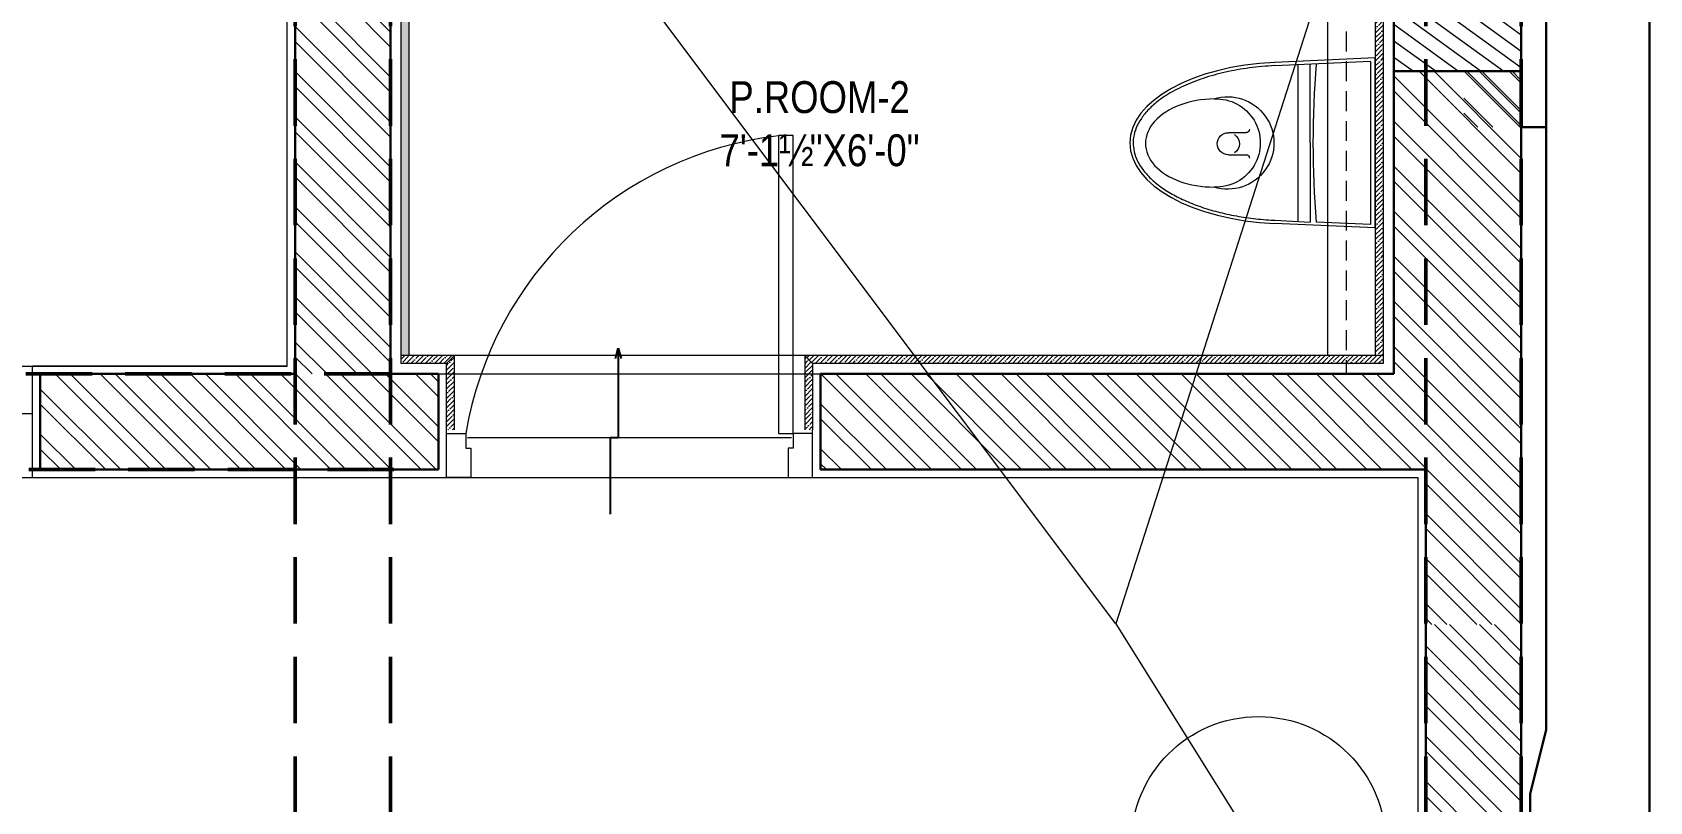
# Model space of a CAD drawing. Header units: inches. Extents: x -190799 to -189704, y -49100 to -46985.
# Drawn here: x -190117.4 to -189965, y -47465.1 to -47392.7 of the extents above; entities that cross this region are included whole.
import ezdxf

# ---------------------------------------------------------------- set-up
doc = ezdxf.new("R2010")
doc.units = ezdxf.units.IN
doc.header["$LTSCALE"] = 25
doc.header["$MEASUREMENT"] = 0
doc.linetypes.add('DASHED2', pattern=[0.375, 0.25, -0.125])
doc.layers.get('0').update_dxf_attribs({"lineweight": 0})
for name, color, linetype, lineweight in [('COLUMN', 1, 'Continuous', 30), ('COLUMNHATCH', 8, 'Continuous', 0), ('cross', 1, 'Continuous', 13), ('CWS', 180, 'Continuous', 18), ('elevation', 6, 'Continuous', 9), ('FURNITURE', 251, 'Continuous', 0), ('hidden', 7, 'DASHED2', 5), ('PLASTER LINE', 1, 'Continuous', 5), ('PP-BEAM', 104, 'DASHED2', 50), ('PP-ROOM 4', 3, 'Continuous', 13), ('PP-ROOM 7', 3, 'Continuous', 13), ('PP-TOILET 4', 3, 'Continuous', 13), ('PP-TOILET 7', 3, 'Continuous', 13), ('PP-WALL', 7, 'Continuous', 30), ('SANITARY', 212, 'Continuous', 5), ('SANITARY TXT', 7, 'Continuous', 9), ('sechatch', 8, 'Continuous', 0), ('TEXT', 7, 'Continuous', 13), ('TOILET ELE', 7, 'Continuous', 13), ('WIN', 22, 'Continuous', 0)]:
    doc.layers.add(name, color=color, linetype=linetype, lineweight=lineweight)
doc.styles.add('RAJ', font='Arial Narrow.ttf')
doc.dimstyles.new('WORKING DIM', dxfattribs={"dimtxt": 4, "dimasz": 2.25, "dimexe": 1, "dimexo": 1, "dimgap": 0.5, "dimtad": 1, "dimzin": 3, "dimdsep": 46, "dimlunit": 4, "dimtxsty": 'RAJ', "dimblk1": 'ARCHTICK', "dimblk2": 'ARCHTICK', "dimsah": 1, "dimcen": 0.09375, "dimdle": 1, "dimclrd": 256, "dimclre": 256, "dimclrt": 256, "dimadec": 0, "dimazin": 0, "dimtfac": 0.75, "dimtofl": 0, "dimtmove": 1, "dimatfit": 3, "dimldrblk": 'OPEN30', "dimfxl": 1, "dimtolj": 1, "dimtzin": 0, "dimarcsym": 0})
pattern_1 = [(315, (-190005.5472, -48317.744), (2.12132, 2.12132), []), (315, (-190005.5472, -48319.1582), (2.12132, 2.12132), [])]
pattern_2 = [(45, (439.4718, -562.57115), (-0.4419417382, 0.4419417382), []), (45, (439.91376, -562.57115), (-0.4419417382, 0.4419417382), [0.78125, -0.15625, 0, -0.15625])]
pattern_3 = [(45, (434.9718, -562.57115), (-0.4419417382, 0.4419417382), []), (45, (435.41376, -562.57115), (-0.4419417382, 0.4419417382), [0.78125, -0.15625, 0, -0.15625])]

# ---------------------------------------------------------------- blocks, each defined once
blk = doc.blocks.new('_ArchTick')
at = {"color": 0, "linetype": 'ByBlock', "const_width": 0.15}
blk.add_lwpolyline([(-0.5, -0.5), (0.5, 0.5)], dxfattribs=at)
blk = doc.blocks.new('_Open30')
at = {"color": 0, "linetype": 'ByBlock', "lineweight": -2}
for p, q in [((-1, 0.27), (0, 0)), ((0, 0), (-1, -0.27)), ((0, 0), (-1, 0))]:
    blk.add_line(p, q, dxfattribs=at)
blk = doc.blocks.new('A$C5CF75EDE')
for p, q in [((0, 8), (0, -8)), ((-9.47, 7.27), (-6.15, 7.45)), ((-7.31, -7.37), (-7.31, 7.37)), ((-6.15, -7.45), (-6.15, 7.45)), ((-13.84, 1.11), (-12.16, 1.11)), ((-13.84, -0.98), (-12.16, -0.98))]:
    blk.add_line(p, q)
for points in [[(0, 8), (-9.49, 7.59)], [(-0.45, -7.66), (-0.45, 7.66), (-5.53, 7.45)], [(0, -8), (-9.49, -7.59)], [(-0.45, -7.66), (-9.47, -7.27)]]:
    blk.add_lwpolyline(points)
blk.add_lwpolyline([(-15.18, -4.15, 1.04786), (-15.18, 4.15, -0.349995)], format="xyb")
for centre, radius, start, end in [((82.43, 0), 88.27, 175.1618, 184.8294), ((-13.9, 0), 4.35, 252.8563, 107.1437), ((-13.84, 0.07), 1.04, 90, 270), ((-13.84, 0.07), 1.04, 303.9417, 56.0583), ((-12.16, 1.42), 0.313, 270, 0), ((-12.16, -1.29), 0.313, 0, 90)]:
    blk.add_arc(centre, radius, start, end)
at = {"extrusion": (0, 0, -1)}
for centre, major_axis, ratio, start_param, end_param in [((-8.09, 0), (-15.03, 0), 0.507145, -1.478917, 1.477723), ((-15.18, 0), (-6.47, 0.08), 0.641335, 4.704215, 7.845808)]:
    blk.add_ellipse(centre, major_axis=major_axis, ratio=ratio, start_param=start_param, end_param=end_param, dxfattribs=at)
blk.add_open_spline([(-9.46, -7.28), (-9.87, -7.26), (-10.28, -7.23), (-11.48, -7.12), (-12.25, -7.02), (-13.75, -6.75), (-14.48, -6.59), (-15.88, -6.2), (-16.54, -5.98), (-17.8, -5.49), (-18.38, -5.22), (-19.46, -4.64), (-19.95, -4.33), (-20.73, -3.73), (-21.04, -3.46), (-21.59, -2.9), (-21.83, -2.61), (-22.23, -2.03), (-22.39, -1.73), (-22.64, -1.13), (-22.72, -0.83), (-22.81, -0.23), (-22.82, 0.07), (-22.75, 0.67), (-22.69, 0.97), (-22.47, 1.57), (-22.32, 1.87), (-21.95, 2.45), (-21.73, 2.74), (-21.2, 3.31), (-20.9, 3.59), (-20.23, 4.12), (-19.86, 4.38), (-19.05, 4.87), (-18.61, 5.1), (-17.68, 5.53), (-17.19, 5.74), (-16.16, 6.11), (-15.61, 6.28), (-14.49, 6.58), (-13.91, 6.71), (-12.71, 6.94), (-12.1, 7.04), (-10.86, 7.18), (-10.23, 7.24), (-9.55, 7.27), (-9.51, 7.27), (-9.47, 7.27)], degree=3, knots=[1.662675, 1.662675, 1.662675, 1.662675, 1.74662, 1.74662, 1.907399, 1.907399, 2.068177, 2.068177, 2.228955, 2.228955, 2.389733, 2.389733, 2.550512, 2.550512, 2.679298, 2.679298, 2.808084, 2.808084, 2.93687, 2.93687, 3.065656, 3.065656, 3.194442, 3.194442, 3.323228, 3.323228, 3.452014, 3.452014, 3.5808, 3.5808, 3.709586, 3.709586, 3.838372, 3.838372, 3.967158, 3.967158, 4.095944, 4.095944, 4.22473, 4.22473, 4.353516, 4.353516, 4.482302, 4.482302, 4.611088, 4.611088, 4.619316, 4.619316, 4.619316, 4.619316])
blk = doc.blocks.new('door')
at = {"layer": 'WIN'}
for points in [[(-188890.45, -47194.62), (-188890.45, -47164.12), (-188891.95, -47164.12), (-188891.95, -47194.62)], [(-188925.95, -47194.62), (-188923.95, -47194.62), (-188923.95, -47196.12), (-188923.45, -47196.12), (-188923.45, -47199.12), (-188923.95, -47199.12), (-188923.95, -47199.12), (-188925.95, -47199.12)], [(-188888.45, -47194.62), (-188890.45, -47194.62), (-188890.45, -47196.12), (-188890.95, -47196.12), (-188890.95, -47199.12), (-188890.45, -47199.12), (-188890.45, -47199.12), (-188888.45, -47199.12)]]:
    blk.add_lwpolyline(points, close=True, dxfattribs=at)
blk.add_arc((-188887.65, -47200.7), 36.81, 96.7084, 170.4863, dxfattribs=at)

msp = doc.modelspace()

# ---------------------------------------------------------------- hatches: boundary and pattern name
at = {"layer": 'COLUMNHATCH', "ltscale": 5}
h = msp.add_hatch(dxfattribs=at)
h.set_pattern_fill('ANSI31', color=256, scale=10, angle=99.050055, style=0)
h.set_pattern_definition([(144.0500546, (141.9624, -2979.5429), (-0.73384782, -1.011912732), [])])
h.paths.add_polyline_path([(-189977.1104, -47396.3675), (-189977.1104, -47372.3675), (-189989.1104, -47372.3675), (-189989.1104, -47396.3675)])
at = {"layer": 'sechatch', "ltscale": 30}
h = msp.add_hatch(dxfattribs=at)
h.set_pattern_fill('ANSI32', color=256, scale=8, angle=270)
h.set_pattern_definition([(315, (-190045.0957, -47350.582), (2.12132, 2.12132), []), (315, (-190045.0957, -47351.9962), (2.12132, 2.12132), [])])
h.paths.add_polyline_path([(-190022.1104, -47348.3675), (-190083.6104, -47348.3675), (-190083.6104, -47357.3675), (-190022.1104, -47357.3675)])
h.paths.add_polyline_path([(-190083.6104, -47348.3675), (-190092.6104, -47348.3675), (-190092.6104, -47372.3675), (-190083.6104, -47372.3675), (-190083.6104, -47357.3675)])
h.paths.add_polyline_path([(-190083.6104, -47390.3675), (-190092.6104, -47390.3675), (-190092.6104, -47424.8675), (-190083.6104, -47424.8675)])
h.paths.add_polyline_path([(-190013.1104, -47348.3675), (-190022.1104, -47348.3675), (-190022.1104, -47357.3675), (-190013.1104, -47357.3675)])
at = {"layer": 'sechatch'}
h = msp.add_hatch(dxfattribs=at)
h.set_pattern_fill('ANSI35', color=256, scale=2.5, style=0)
h.set_pattern_definition(pattern_2)
h.paths.add_polyline_path([(-190081.8604, -47358.3675), (-190082.6104, -47358.3675), (-190082.6104, -47423.1175), (-190081.8604, -47423.1175)])
h = msp.add_hatch(dxfattribs=at)
h.set_pattern_fill('ANSI35', color=256, scale=2.5, style=0)
h.set_pattern_definition(pattern_2)
h.paths.add_polyline_path([(-189990.1104, -47383.1175), (-189990.8604, -47383.1175), (-189990.8604, -47423.1175), (-189990.1104, -47423.1175)])
at = {"layer": 'sechatch', "ltscale": 30}
h = msp.add_hatch(dxfattribs=at)
h.set_pattern_fill('ANSI32,_O', color=256, scale=8, angle=270)
h.set_pattern_definition([(315, (-190010.0472, -48317.744), (2.12132, 2.12132), []), (315, (-190010.0472, -48319.1582), (2.12132, 2.12132), [])])
h.paths.add_polyline_path([(-190079.1104, -47433.8675), (-190079.1104, -47424.8675), (-190116.6104, -47424.8675), (-190116.6104, -47433.8675)])
h.paths.add_polyline_path([(-190043.1104, -47424.8675), (-190043.1104, -47433.8675), (-189986.1104, -47433.8675), (-189986.1104, -47448.4645), (-189977.1104, -47448.4645), (-189977.1104, -47396.3675), (-189987.0167, -47396.3675), (-189989.1104, -47396.3675), (-189989.1104, -47424.8675)])
h = msp.add_hatch(dxfattribs=at)
h.set_pattern_fill('ANSI32,_O', color=256, scale=8, angle=270)
h.set_pattern_definition(pattern_1)
h.paths.add_polyline_path([(-189977.1104, -47396.3675), (-189982.5167, -47396.3675), (-189982.5167, -47401.627), (-189977.1104, -47401.627)], flags=17)
at = {"layer": 'sechatch'}
h = msp.add_hatch(dxfattribs=at)
h.set_pattern_fill('ANSI35', color=256, scale=2.5, style=0)
h.set_pattern_definition(pattern_3)
h.paths.add_polyline_path([(-190082.6104, -47423.1175), (-190082.6104, -47423.8675), (-190078.3604, -47423.8675), (-190077.6104, -47423.1175)])
h = msp.add_hatch(dxfattribs=at)
h.set_pattern_fill('ANSI35', color=256, scale=2.5, style=0)
h.set_pattern_definition(pattern_3)
h.paths.add_polyline_path([(-190077.6104, -47423.1175), (-190078.3604, -47423.8675), (-190078.3604, -47430.1175), (-190077.6104, -47430.1175)])
h = msp.add_hatch(dxfattribs=at)
h.set_pattern_fill('ANSI35', color=256, scale=2.5, style=0)
h.set_pattern_definition(pattern_2)
h.paths.add_polyline_path([(-189990.1104, -47423.1175), (-190044.6104, -47423.1175), (-190043.8604, -47423.8675), (-189990.1104, -47423.8675)])
h = msp.add_hatch(dxfattribs=at)
h.set_pattern_fill('ANSI35', color=256, scale=2.5, style=0)
h.set_pattern_definition(pattern_3)
h.paths.add_polyline_path([(-190043.8604, -47423.8675), (-190044.6104, -47423.1175), (-190044.6104, -47430.1175), (-190043.8604, -47430.1175)])
at = {"layer": 'sechatch', "ltscale": 30}
h = msp.add_hatch(dxfattribs=at)
h.set_pattern_fill('ANSI32,_O', color=256, scale=8, angle=270)
h.set_pattern_definition(pattern_1)
h.paths.add_polyline_path([(-189977.1104, -47448.4645), (-189986.1104, -47448.4645), (-189986.1104, -47498.9837), (-189977.1104, -47498.9837)])

# ---------------------------------------------------------------- linework, layer by layer
at = {"layer": 'COLUMN'}
msp.add_lwpolyline([(-189977.1104, -47396.3675), (-189977.1104, -47372.3675), (-189989.1104, -47372.3675), (-189989.1104, -47396.3675)], close=True, dxfattribs=at)
at = {"layer": 'cross'}
msp.add_line((-190015.3057, -47448.3759), (-190083.6104, -47357.3675), dxfattribs=at)
msp.add_lwpolyline([(-189986.1104, -47357.3675), (-190015.3057, -47448.3759), (-189986.8604, -47493.8675)], dxfattribs=at)
at = {"layer": 'elevation'}
msp.add_line((-190045.8604, -47430.8675), (-190076.3604, -47430.8675), dxfattribs=at)
at = {"layer": 'FURNITURE', "ltscale": 10}
msp.add_circle((-190001.8604, -47469.1175), 12, dxfattribs=at)
at = {"layer": 'hidden', "ltscale": 0.3}
msp.add_line((-189993.6104, -47381.3675), (-189993.6104, -47424.8675), dxfattribs=at)
at = {"layer": 'PLASTER LINE', "ltscale": 30}
for p, q in [((-190093.3604, -47424.1175), (-190093.3604, -47390.5342)), ((-190093.3604, -47424.1175), (-190117.3604, -47424.1175)), ((-190117.3604, -47434.6175), (-190117.3604, -47424.1175)), ((-190078.3604, -47434.6175), (-190078.3604, -47430.1175)), ((-190043.8604, -47434.6175), (-190043.8604, -47430.1175)), ((-190117.3604, -47434.6175), (-190078.3604, -47434.6175)), ((-190043.8604, -47434.6175), (-189986.8604, -47434.6175)), ((-189986.8604, -47434.6175), (-189986.8604, -47625.1175))]:
    msp.add_line(p, q, dxfattribs=at)
at = {"layer": 'PP-BEAM'}
for p, q in [((-190092.6104, -47348.3675), (-190092.6104, -47625.8675)), ((-190083.6104, -47348.3675), (-190083.6104, -47625.8675)), ((-189986.1104, -47348.3675), (-189986.1104, -47634.8675)), ((-189977.1104, -47348.3675), (-189977.1104, -47634.8675)), ((-190083.6104, -47424.8675), (-190260.6104, -47424.8675)), ((-190083.322, -47433.8675), (-190260.6104, -47433.8675))]:
    msp.add_line(p, q, dxfattribs=at)
at = {"layer": 'PP-ROOM 4', "color": 3, "ltscale": 30}
msp.add_lwpolyline([(-190259.8604, -47424.1175), (-190093.3604, -47424.1175), (-190093.3604, -47347.6175), (-190012.3604, -47347.6175), (-190012.3604, -47314.6175), (-190336.3604, -47315.3675), (-190336.3604, -47371.6175), (-190259.8604, -47371.6175), (-190259.8604, -47424.1175)], dxfattribs=at)
at = {"layer": 'PP-ROOM 7', "color": 3, "ltscale": 30}
msp.add_lwpolyline([(-190259.8604, -47434.6175), (-189986.8604, -47434.6175), (-189986.8604, -47625.1175), (-190259.8604, -47625.1175), (-190259.8604, -47434.6175)], dxfattribs=at)
at = {"layer": 'PP-TOILET 4', "ltscale": 30}
msp.add_lwpolyline([(-189989.1104, -47424.8675), (-189989.1104, -47381.3675), (-190022.1104, -47381.3675), (-190022.1104, -47357.3675), (-190083.6104, -47357.3675), (-190083.6104, -47424.8675)], close=True, dxfattribs=at)
at = {"layer": 'PP-TOILET 7', "color": 3, "ltscale": 30}
msp.add_lwpolyline([(-190081.8604, -47359.1175), (-190023.8604, -47359.1175), (-190023.8604, -47383.1175), (-189990.8604, -47383.1175), (-189990.8604, -47423.1175), (-190081.8604, -47423.1175), (-190081.8604, -47359.1175)], dxfattribs=at)
at = {"layer": 'PP-WALL', "color": 5, "ltscale": 10}
for p, q in [((-189974.7667, -47458.377), (-189974.7667, -47389.377)), ((-189976.2667, -47464.377), (-189974.7667, -47458.377))]:
    msp.add_line(p, q, dxfattribs=at)
at = {"layer": 'PP-WALL', "ltscale": 10}
for p, q in [((-190092.6104, -47390.3675), (-190092.6104, -47424.8675)), ((-190083.6104, -47390.3675), (-190083.6104, -47424.8675)), ((-189965.0167, -47389.877), (-189965.0167, -47648.377)), ((-189965.0167, -47389.877), (-189965.0167, -47648.377)), ((-189989.1104, -47424.8675), (-189989.1104, -47396.3675)), ((-189977.1104, -47625.8675), (-189977.1104, -47396.3675)), ((-189977.1104, -47401.627), (-189974.7667, -47401.627)), ((-189974.7667, -47458.377), (-189974.7667, -47401.627)), ((-190116.6104, -47424.8675), (-190092.6104, -47424.8675)), ((-190116.6104, -47433.8675), (-190116.6104, -47424.8675)), ((-190083.6104, -47424.8675), (-190079.1104, -47424.8675)), ((-190079.1104, -47433.8675), (-190079.1104, -47424.8675)), ((-190043.1104, -47424.8675), (-189989.1104, -47424.8675)), ((-190043.1104, -47433.8675), (-190043.1104, -47424.8675)), ((-190116.6104, -47433.8675), (-190079.1104, -47433.8675)), ((-189986.1104, -47433.8675), (-190043.1104, -47433.8675)), ((-189986.1104, -47625.8675), (-189986.1104, -47433.8675)), ((-189976.2667, -47464.377), (-189976.2667, -47637.127))]:
    msp.add_line(p, q, dxfattribs=at)
at = {"layer": 'TOILET ELE', "ltscale": 30}
for p, q in [((-190082.6104, -47423.8675), (-190082.6104, -47358.3675)), ((-190081.8604, -47423.1175), (-190081.8604, -47358.3675)), ((-189995.3604, -47383.1175), (-189995.3604, -47423.1175)), ((-189990.8604, -47383.1175), (-189990.8604, -47423.1175)), ((-189990.1104, -47382.3675), (-189990.1104, -47423.8675)), ((-190077.6104, -47423.1175), (-190082.6104, -47423.1175)), ((-190078.3604, -47423.8675), (-190082.6104, -47423.8675)), ((-190078.3604, -47423.8675), (-190077.6104, -47423.1175)), ((-190078.3604, -47430.1175), (-190078.3604, -47423.8675)), ((-190077.6104, -47430.1175), (-190077.6104, -47423.1175)), ((-189990.1104, -47423.1175), (-190044.6104, -47423.1175)), ((-190044.6104, -47423.1175), (-190044.6104, -47430.1175)), ((-190043.8604, -47423.8675), (-190044.6104, -47423.1175)), ((-189990.1104, -47423.8675), (-190043.8604, -47423.8675)), ((-190043.8604, -47423.8675), (-190043.8604, -47430.1175))]:
    msp.add_line(p, q, dxfattribs=at)
at = {"layer": 'WIN'}
msp.add_lwpolyline([(-190117.3604, -47434.6175), (-190117.3604, -47428.6175), (-190119.3604, -47428.6175), (-190119.3604, -47430.6175), (-190119.3604, -47430.6175), (-190119.3604, -47432.6175), (-190119.3604, -47432.6175), (-190119.3604, -47434.6175)], close=True, dxfattribs=at)

# ---------------------------------------------------------------- block references
at = {"layer": 'CWS', "ltscale": 30, "xscale": 0.9200000000002484, "yscale": 0.9200000000002484, "zscale": 0.9200000000002484}
msp.add_blockref('door', (-16266.4872, -4011.4294), dxfattribs=at)
at = {"layer": 'SANITARY', "ltscale": 30, "xscale": -1, "rotation": 180.0036572994986}
msp.add_blockref('A$C5CF75EDE', (-189990.8609, -47403.1179), dxfattribs=at)

# ---------------------------------------------------------------- texts
at = {"layer": 'TEXT', "ltscale": 30, "insert": (-190043.2065, -47401.3226), "char_height": 3, "width": 67.682604, "attachment_point": 5, "style": 'RAJ'}
msp.add_mtext('P.ROOM-2\\P7\'-1½"X6\'-0"', dxfattribs=at)

# ---------------------------------------------------------------- leaders
at = {"layer": 'SANITARY TXT', "lineweight": 30}
msp.add_leader([(-190062.1714, -47422.4217), (-190062.1714, -47430.8675), (-190062.9214, -47430.8675), (-190062.9214, -47438.06)], dimstyle='WORKING DIM', override={"dimasz": 1, "dimtad": 0}, dxfattribs=at)

doc.saveas('drawing.dxf')
